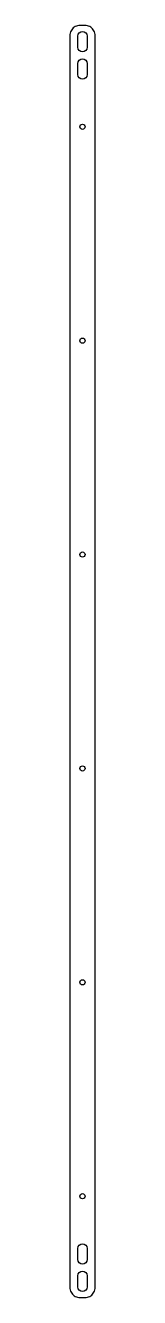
# Model space of a CAD drawing. Header units: inches. Extents: x 0 to 0.6, y -0.3 to 31.1.
import ezdxf

# ---------------------------------------------------------------- set-up
doc = ezdxf.new("R2010")
doc.units = ezdxf.units.IN
doc.header["$MEASUREMENT"] = 0

msp = doc.modelspace()

# ---------------------------------------------------------------- linework, layer by layer
msp.add_lwpolyline([(0.25, 31.114), (0.221, 31.112), (0.191, 31.106), (0.162, 31.097), (0.133, 31.085), (0.107, 31.069), (0.084, 31.051), (0.063, 31.03), (0.029, 30.98), (0.016, 30.952), (0.007, 30.922), (0.002, 30.892), (0, 30.863), (0, 0), (0.002, -0.029), (0.007, -0.059), (0.016, -0.089), (0.029, -0.117), (0.045, -0.143), (0.063, -0.166), (0.084, -0.187), (0.107, -0.206), (0.133, -0.222), (0.162, -0.234), (0.191, -0.243), (0.221, -0.249), (0.25, -0.251), (0.375, -0.251), (0.404, -0.249), (0.434, -0.243), (0.463, -0.234), (0.492, -0.222), (0.518, -0.206), (0.541, -0.188), (0.562, -0.167), (0.58, -0.143), (0.596, -0.117), (0.609, -0.089), (0.618, -0.059), (0.623, -0.029), (0.625, 0), (0.625, 30.863), (0.623, 30.892), (0.618, 30.922), (0.609, 30.952), (0.596, 30.98), (0.58, 31.006), (0.562, 31.029), (0.541, 31.05), (0.518, 31.069), (0.492, 31.085), (0.463, 31.097), (0.434, 31.106), (0.404, 31.112), (0.375, 31.114), (0.25, 31.114)], close=True)
for points in [[(0.425, 30.576, -1), (0.2, 30.576), (0.2, 30.851, -1), (0.425, 30.851)], [(0.425, 29.901, -1), (0.2, 29.901), (0.2, 30.176, -1), (0.425, 30.176)], [(0.425, 0.687, -1), (0.2, 0.687), (0.2, 0.962, -1), (0.425, 0.962)], [(0.425, 0.012, -1), (0.2, 0.012), (0.2, 0.287, -1), (0.425, 0.287)]]:
    msp.add_lwpolyline(points, format="xyb", close=True)
for centre in [(0.312, 28.614), (0.312, 23.341), (0.312, 18.068), (0.312, 12.795), (0.312, 7.522), (0.312, 2.249)]:
    msp.add_circle(centre, 0.0638)

doc.saveas('drawing.dxf')
